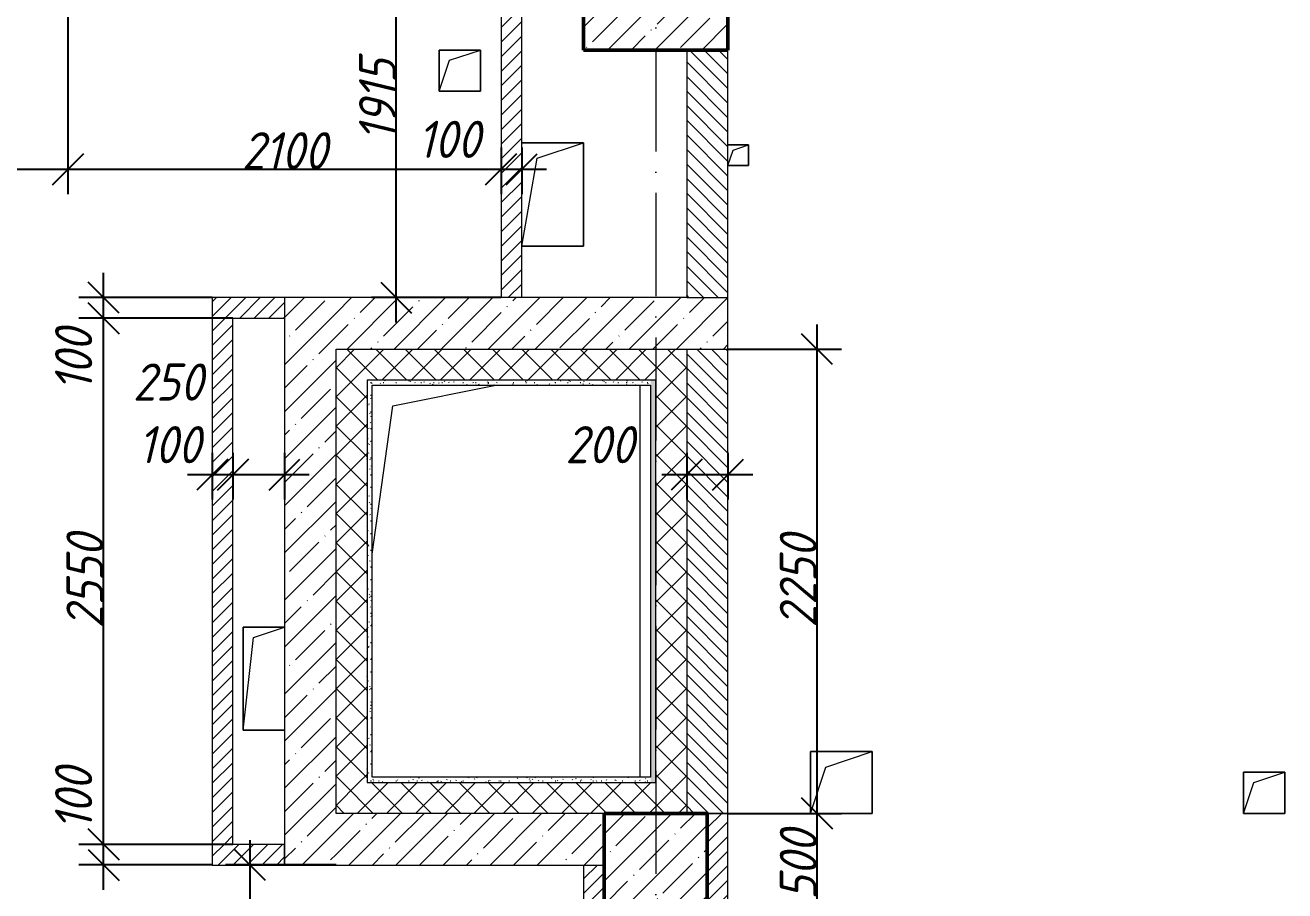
# Model space of a CAD drawing. Header units: millimetres. Extents: x -401725 to 250493, y 305116 to 802890.
# Drawn here: x -94908 to -88801, y 600023 to 604218 of the extents above; entities that cross this region are included whole.
import ezdxf

# ---------------------------------------------------------------- set-up
doc = ezdxf.new("R2010")
doc.units = ezdxf.units.MM
doc.linetypes.add('50_200_ШТРИХ_1Т_ш5_п1_п1_', pattern=[700, 500, -100, 0, -100])
for name, color, linetype, lineweight in [('A-____-____-DIMS', 7, 'Continuous', 9), ('A-FLOR-____-OTLN', 7, 'Continuous', 9), ('A-GENM-____-OTLN', 7, 'Continuous', 9), ('A-WALL-____-MCUT-3', 7, 'Continuous', 9), ('A-WALL-____-OTLN', 7, 'Continuous', 9), ('A-WALL-FNSH-MCUT-1', 7, 'Continuous', 9), ('S-COLS-____-MCUT', 7, 'Continuous', 50), ('S-COLS-____-OTLN', 7, 'Continuous', 9), ('S-GRID-____-OTLN-1', 7, '50_200_ШТРИХ_1Т_ш5_п1_п1_', 9)]:
    doc.layers.add(name, color=color, linetype=linetype, lineweight=lineweight)
for name, color, linetype, lineweight, true_color in [('A-WALL-____-MCUT-4', 7, 'Continuous', 13, 0x000000), ('A-WALL-____-MCUT-7', 7, 'Continuous', 9, 0x000000), ('A-WALL-____-PATT-2', 7, 'Continuous', 9, 0x787878), ('A-WALL-____-PATT-3', 9, 'Continuous', 9, 0x808080), ('A-WALL-____-PATT-4', 9, 'Continuous', 9, 0x808080), ('A-WALL-____-PATT-7', 7, 'Continuous', 9, 0x000000), ('A-WALL-FNSH-MCUT-3', 7, 'Continuous', 9, 0x000000)]:
    doc.layers.add(name, color=color, linetype=linetype, lineweight=lineweight, true_color=true_color)
doc.styles.add('ISOCPEUR_I_10', font='isocpeui.ttf', dxfattribs={"width": 0.9, "height": 180})
doc.styles.add('ISOCPEUR_I_14', font='isocpeui.ttf', dxfattribs={"width": 0.9, "height": 180})
doc.dimstyles.new('ISO-1_8_0_9К_СРЕДНИЙ_Кладочные_5', dxfattribs={"dimscale": 304.8, "dimtxt": 179.276612, "dimasz": 0.492126, "dimexe": 0.393701, "dimexo": 0, "dimgap": 0, "dimtad": 1, "dimdec": 3, "dimrnd": 0.001, "dimdsep": 46, "dimtxsty": 'ISOCPEUR_I_10', "dimblk1": 'OBLIQUE', "dimblk2": 'OBLIQUE', "dimsah": 1, "dimcen": 0.09, "dimdle": 0.393701, "dimazin": 0, "dimtfac": 1, "dimtdec": 4, "dimtix": 1, "dimtmove": 2, "dimatfit": 3, "dimfxl": 1, "dimtvp": 1, "dimtolj": 1, "dimtzin": 0, "dimarcsym": 2})
doc.dimstyles.new('ISO-1_8_0_9К_СРЕДНИЙ_Кладочные_6', dxfattribs={"dimscale": 304.8, "dimtxt": 179.276612, "dimasz": 0.492126, "dimexe": 0.393701, "dimexo": 0, "dimgap": 0, "dimtad": 1, "dimdec": 3, "dimrnd": 0.001, "dimdsep": 46, "dimtxsty": 'ISOCPEUR_I_14', "dimblk1": 'OBLIQUE', "dimblk2": 'OBLIQUE', "dimsah": 1, "dimcen": 0.09, "dimdle": 0.393701, "dimazin": 0, "dimtfac": 1, "dimtdec": 4, "dimtix": 1, "dimtmove": 0, "dimatfit": 3, "dimfxl": 1, "dimtvp": 1, "dimtolj": 1, "dimtzin": 0, "dimarcsym": 2})
pattern_1 = [(45, (-175000.74, 544716.51), (-114.04925, 114.04925), []), (45, (-174886.69, 544716.51), (-114.04925, 114.04925), [201.612, -40.322, 3.353, -36.97])]
pattern_2 = [(45, (-175000.736, 544716.51), (-35.35534, 35.35534), [])]
pattern_3 = [(135, (-175000.736, 544716.51), (-35.35534, -35.35534), [])]
pattern_4 = [(0, (-175000.736, 544716.51), (81.28, 20.32), [3.353, -57.607, 3.353, -57.607, -325.12]), (0, (-175000.736, 544716.51), (81.28, 20.32), [-121.92, 3.353, -118.567, 3.353, -57.607, -142.24]), (0, (-175000.736, 544716.51), (81.28, 20.32), [-304.8, 3.353, -37.287, 3.353, -98.247]), (120, (-174970.256, 544726.67), (-58.2376362, 60.230545), [3.353, -57.607, 3.353, -57.607, -325.12]), (120, (-174970.256, 544726.67), (-58.2376362, 60.230545), [-121.92, 3.353, -118.567, 3.353, -57.607, -142.24]), (120, (-174970.256, 544726.67), (-58.2376362, 60.230545), [-304.8, 3.353, -37.287, 3.353, -98.247]), (240, (-174960.096, 544767.31), (-23.0423638, -80.550545), [3.353, -57.607, 3.353, -57.607, -325.12]), (240, (-174960.096, 544767.31), (-23.0423638, -80.550545), [-121.92, 3.353, -118.567, 3.353, -57.607, -142.24]), (240, (-174960.096, 544767.31), (-23.0423638, -80.550545), [-304.8, 3.353, -37.287, 3.353, -98.247])]
pattern_5 = [(45, (-175000.74, 544716.51), (-70.71068, 70.71068), []), (135, (-175000.74, 544716.51), (-70.71068, -70.71068), [])]

# ---------------------------------------------------------------- blocks, each defined once
blk = doc.blocks.new('BSC_Колонна _Прямоугольная - 500х500-V51-АР1_Кладочный план 1 этажа в осях 1-64_Ю-ЯЯ')
at = {"layer": 'S-COLS-____-OTLN'}
h = blk.add_hatch(dxfattribs=at)
h.set_pattern_fill('FP_51', color=256, style=0, pattern_type=2)
h.set_pattern_definition([(45, (-83150, -55431.04), (-114.04925, 114.04925), []), (45, (-83035.95, -55431.04), (-114.04925, 114.04925), [201.613, -40.323, 3.353, -36.97])])
h.paths.add_polyline_path([(-93.7, -250), (250, -250), (250, 250), (-250, 250), (-250, -250)], flags=0)
at = {"layer": 'S-COLS-____-MCUT'}
for p, q in [((250, 250), (-250, 250)), ((-250, 250), (-250, -250)), ((250, -250), (250, 250)), ((-250, -250), (250, -250))]:
    blk.add_line(p, q, dxfattribs=at)
blk = doc.blocks.new('BSC_Колонна _Прямоугольная - 500х700-V158-АР1_Кладочный план 1 этажа в осях 1-64_Ю-ЯЯ')
at = {"layer": 'S-COLS-____-OTLN'}
h = blk.add_hatch(dxfattribs=at)
h.set_pattern_fill('FP_163', color=256, style=0, pattern_type=2)
h.set_pattern_definition([(315, (-59631.04, 83150), (114.04925, 114.04925), []), (315, (-59631.04, 83035.95), (114.04925, 114.04925), [201.613, -40.323, 3.353, -36.97])])
h.paths.add_polyline_path([(-250, 350), (-250, -350), (250, -350), (250, 350)], flags=0)
at = {"layer": 'S-COLS-____-MCUT'}
for p, q in [((250, 350), (-250, 350)), ((-250, 350), (-250, -350)), ((250, -350), (250, 350)), ((-250, -350), (250, -350))]:
    blk.add_line(p, q, dxfattribs=at)
blk = doc.blocks.new('AR_Отверстие прямоугольное _в плите_ - AR_Отверстие прямоугольное _в плите_-30229458-АР1_Кладочный план 1 этажа в осях 1-64_Ю-ЯЯ')
at = {"layer": 'A-GENM-____-OTLN'}
for p, q in [((100, 250), (-100, 250)), ((-100, 250), (-100, -250)), ((-50, 200), (100, 250)), ((-100, -250), (-50, 200)), ((-100, -250), (100, -250))]:
    blk.add_line(p, q, dxfattribs=at)
blk = doc.blocks.new('AR_Отверстие прямоугольное _в плите_ - AR_Отверстие прямоугольное _в плите_-30459333-АР1_Кладочный план 1 этажа в осях 1-64_Ю-ЯЯ')
at = {"layer": 'A-GENM-____-OTLN'}
for p, q in [((150, 250), (-150, 250)), ((-75, 175), (150, 250)), ((150, -250), (150, 250)), ((-150, -250), (-75, 175)), ((-150, -250), (150, -250))]:
    blk.add_line(p, q, dxfattribs=at)
blk = doc.blocks.new('AR_Отверстие прямоугольное _в плите_ - AR_Отверстие прямоугольное _в плите_-30459597-АР1_Кладочный план 1 этажа в осях 1-64_Ю-ЯЯ')
at = {"layer": 'A-GENM-____-OTLN'}
for p, q in [((100, 100), (-100, 100)), ((-100, 100), (-100, -100)), ((-50, 50), (100, 100)), ((100, -100), (100, 100)), ((-100, -100), (-50, 50)), ((-100, -100), (100, -100))]:
    blk.add_line(p, q, dxfattribs=at)
blk = doc.blocks.new('AR_Отверстие прямоугольное _в плите_ - AR_Отверстие прямоугольное _в плите_-30459689-АР1_Кладочный план 1 этажа в осях 1-64_Ю-ЯЯ')
at = {"layer": 'A-GENM-____-OTLN'}
for p, q in [((150, 150), (-150, 150)), ((-150, 150), (-150, -150)), ((-75, 75), (150, 150)), ((150, -150), (150, 150)), ((-150, -150), (-75, 75)), ((-150, -150), (150, -150))]:
    blk.add_line(p, q, dxfattribs=at)
blk = doc.blocks.new('AR_Отверстие прямоугольное _в плите_ - AR_Отверстие прямоугольное _в плите_-30459871-АР1_Кладочный план 1 этажа в осях 1-64_Ю-ЯЯ')
at = {"layer": 'A-GENM-____-OTLN'}
for p, q in [((50, 50), (-50, 50)), ((-50, -50), (-25, 25)), ((-25, 25), (50, 50)), ((50, -50), (50, 50)), ((-50, -50), (50, -50))]:
    blk.add_line(p, q, dxfattribs=at)
blk = doc.blocks.new('AR_Отверстие прямоугольное _в плите_ - AR_Отверстие прямоугольное _в плите_-30552518-АР1_Кладочный план 1 этажа в осях 1-64_Ю-ЯЯ')
at = {"layer": 'A-GENM-____-OTLN'}
for p, q in [((-550, 850), (-50, 950)), ((-650, 131.8), (-550, 850))]:
    blk.add_line(p, q, dxfattribs=at)
blk = doc.blocks.new('_Oblique')
at = {"color": 0, "linetype": 'ByBlock', "lineweight": -2}
blk.add_line((-0.5, -0.5), (0.5, 0.5), dxfattribs=at)
blk = doc.blocks.new('*D12706')
at = {"layer": 'A-____-____-DIMS', "color": 0, "lineweight": -2, "transparency": 16777216}
for p, q in [((-93109.3, 602777.6), (-93109.3, 604932.6)), ((-93239.8, 604812.6), (-92989.3, 604812.6)), ((-92600.7, 602897.6), (-93229.3, 602897.6))]:
    blk.add_line(p, q, dxfattribs=at)
at = {"layer": 'Defpoints', "color": 0, "transparency": 16777216}
for p in [(-93239.8, 604812.6), (-93109.3, 604812.6), (-92600.7, 602897.6)]:
    blk.add_point(p, dxfattribs=at)
at = {"layer": 'A-____-____-DIMS', "color": 0, "lineweight": -2, "transparency": 16777216, "xscale": 150, "yscale": 150, "zscale": 150}
for p, rotation in [((-93109.3, 604812.6), 90), ((-93109.3, 602897.6), 270)]:
    blk.add_blockref('_Oblique', p, dxfattribs=dict(at, rotation=rotation))
at = {"layer": 'A-____-____-DIMS', "color": 0, "transparency": 16777216, "insert": (-93199.3, 603855.1), "char_height": 180, "width": 463.361, "attachment_point": 5, "rotation": 90, "style": 'ISOCPEUR_I_14'}
blk.add_mtext('\\A1;1915', dxfattribs=at)
blk = doc.blocks.new('*D13037')
at = {"layer": 'A-____-____-DIMS', "color": 0, "lineweight": -2, "transparency": 16777216}
for p, q in [((-94000.7, 602145.7), (-94000.7, 601919.6)), ((-93900.7, 602145.7), (-93900.7, 601919.6)), ((-94120.7, 602039.6), (-93780.7, 602039.6))]:
    blk.add_line(p, q, dxfattribs=at)
at = {"layer": 'Defpoints', "color": 0, "transparency": 16777216}
for p in [(-94000.7, 602145.7), (-93900.7, 602145.7), (-93900.7, 602039.6)]:
    blk.add_point(p, dxfattribs=at)
at = {"layer": 'A-____-____-DIMS', "color": 0, "lineweight": -2, "transparency": 16777216, "xscale": 150, "yscale": 150, "zscale": 150, "rotation": 180}
blk.add_blockref('_Oblique', (-94000.7, 602039.6), dxfattribs=at)
at = {"layer": 'A-____-____-DIMS', "color": 0, "lineweight": -2, "transparency": 16777216, "xscale": 150, "yscale": 150, "zscale": 150}
blk.add_blockref('_Oblique', (-93900.7, 602039.6), dxfattribs=at)
at = {"layer": 'A-____-____-DIMS', "color": 0, "transparency": 16777216, "insert": (-94360.2, 602274.8), "char_height": 180, "width": 368.207, "attachment_point": 1, "line_spacing_factor": 1.149209, "style": 'ISOCPEUR_I_10'}
blk.add_mtext('\\A1;100', dxfattribs=at)
blk = doc.blocks.new('*D13038')
at = {"layer": 'A-____-____-DIMS', "color": 0, "lineweight": -2, "transparency": 16777216}
for p, q in [((-93900.7, 602145.7), (-93900.7, 601919.6)), ((-93650.7, 602145.7), (-93650.7, 601919.6)), ((-94020.7, 602039.6), (-93530.7, 602039.6))]:
    blk.add_line(p, q, dxfattribs=at)
at = {"layer": 'Defpoints', "color": 0, "transparency": 16777216}
for p in [(-93900.7, 602145.7), (-93650.7, 602145.7), (-93650.7, 602039.6)]:
    blk.add_point(p, dxfattribs=at)
at = {"layer": 'A-____-____-DIMS', "color": 0, "lineweight": -2, "transparency": 16777216, "xscale": 150, "yscale": 150, "zscale": 150, "rotation": 180}
blk.add_blockref('_Oblique', (-93900.7, 602039.6), dxfattribs=at)
at = {"layer": 'A-____-____-DIMS', "color": 0, "lineweight": -2, "transparency": 16777216, "xscale": 150, "yscale": 150, "zscale": 150}
blk.add_blockref('_Oblique', (-93650.7, 602039.6), dxfattribs=at)
at = {"layer": 'A-____-____-DIMS', "color": 0, "transparency": 16777216, "insert": (-94385.9, 602578.3), "char_height": 180, "width": 409.578, "attachment_point": 1, "line_spacing_factor": 1.149209, "style": 'ISOCPEUR_I_10'}
blk.add_mtext('\\A1;250', dxfattribs=at)
blk = doc.blocks.new('*D13039')
at = {"layer": 'A-____-____-DIMS', "color": 0, "lineweight": -2, "transparency": 16777216}
for p, q in [((-94528.1, 600027.6), (-94528.1, 600367.6)), ((-93900.7, 600247.6), (-94648.1, 600247.6)), ((-94000.7, 600147.6), (-94648.1, 600147.6))]:
    blk.add_line(p, q, dxfattribs=at)
at = {"layer": 'Defpoints', "color": 0, "transparency": 16777216}
for p in [(-94528.1, 600247.6), (-93900.7, 600247.6), (-94000.7, 600147.6)]:
    blk.add_point(p, dxfattribs=at)
at = {"layer": 'A-____-____-DIMS', "color": 0, "lineweight": -2, "transparency": 16777216, "xscale": 150, "yscale": 150, "zscale": 150}
for p, rotation in [((-94528.1, 600247.6), 90), ((-94528.1, 600147.6), 270)]:
    blk.add_blockref('_Oblique', p, dxfattribs=dict(at, rotation=rotation))
at = {"layer": 'A-____-____-DIMS', "color": 0, "transparency": 16777216, "insert": (-94763.2, 600316.2), "char_height": 180, "width": 368.207, "attachment_point": 1, "rotation": 90, "line_spacing_factor": 1.149209, "style": 'ISOCPEUR_I_10'}
blk.add_mtext('\\A1;100', dxfattribs=at)
blk = doc.blocks.new('*D13040')
at = {"layer": 'A-____-____-DIMS', "color": 0, "lineweight": -2, "transparency": 16777216}
for p, q in [((-94528.1, 600127.6), (-94528.1, 602917.6)), ((-93900.7, 602797.6), (-94648.1, 602797.6)), ((-93900.7, 600247.6), (-94648.1, 600247.6))]:
    blk.add_line(p, q, dxfattribs=at)
at = {"layer": 'Defpoints', "color": 0, "transparency": 16777216}
for p in [(-94528.1, 602797.6), (-93900.7, 602797.6), (-93900.7, 600247.6)]:
    blk.add_point(p, dxfattribs=at)
at = {"layer": 'A-____-____-DIMS', "color": 0, "lineweight": -2, "transparency": 16777216, "xscale": 150, "yscale": 150, "zscale": 150}
for p, rotation in [((-94528.1, 602797.6), 90), ((-94528.1, 600247.6), 270)]:
    blk.add_blockref('_Oblique', p, dxfattribs=dict(at, rotation=rotation))
at = {"layer": 'A-____-____-DIMS', "color": 0, "transparency": 16777216, "insert": (-94618.1, 601522.6), "char_height": 180, "width": 546.104, "attachment_point": 5, "rotation": 90, "style": 'ISOCPEUR_I_14'}
blk.add_mtext('\\A1;2550', dxfattribs=at)
blk = doc.blocks.new('*D13041')
at = {"layer": 'A-____-____-DIMS', "color": 0, "lineweight": -2, "transparency": 16777216}
for p, q in [((-94528.1, 602677.6), (-94528.1, 603017.6)), ((-94000.7, 602897.6), (-94648.1, 602897.6)), ((-93900.7, 602797.6), (-94648.1, 602797.6))]:
    blk.add_line(p, q, dxfattribs=at)
at = {"layer": 'Defpoints', "color": 0, "transparency": 16777216}
for p in [(-94528.1, 602897.6), (-94000.7, 602897.6), (-93900.7, 602797.6)]:
    blk.add_point(p, dxfattribs=at)
at = {"layer": 'A-____-____-DIMS', "color": 0, "lineweight": -2, "transparency": 16777216, "xscale": 150, "yscale": 150, "zscale": 150}
for p, rotation in [((-94528.1, 602897.6), 90), ((-94528.1, 602797.6), 270)]:
    blk.add_blockref('_Oblique', p, dxfattribs=dict(at, rotation=rotation))
at = {"layer": 'A-____-____-DIMS', "color": 0, "transparency": 16777216, "insert": (-94763.2, 602443.9), "char_height": 180, "width": 368.207, "attachment_point": 1, "rotation": 90, "line_spacing_factor": 1.149209, "style": 'ISOCPEUR_I_10'}
blk.add_mtext('\\A1;100', dxfattribs=at)
blk = doc.blocks.new('*D13043')
at = {"layer": 'A-____-____-DIMS', "color": 0, "lineweight": -2, "transparency": 16777216}
for p, q in [((-91069.5, 602767.6), (-91069.5, 600277.6)), ((-91500.7, 602647.6), (-90949.5, 602647.6)), ((-91500.7, 600397.6), (-90949.5, 600397.6))]:
    blk.add_line(p, q, dxfattribs=at)
at = {"layer": 'Defpoints', "color": 0, "transparency": 16777216}
for p in [(-91500.7, 602647.6), (-91500.7, 600397.6), (-91069.5, 600397.6)]:
    blk.add_point(p, dxfattribs=at)
at = {"layer": 'A-____-____-DIMS', "color": 0, "lineweight": -2, "transparency": 16777216, "xscale": 150, "yscale": 150, "zscale": 150}
for p, rotation in [((-91069.5, 602647.6), 90), ((-91069.5, 600397.6), 270)]:
    blk.add_blockref('_Oblique', p, dxfattribs=dict(at, rotation=rotation))
at = {"layer": 'A-____-____-DIMS', "color": 0, "transparency": 16777216, "insert": (-91159.5, 601522.6), "char_height": 180, "width": 546.104, "attachment_point": 5, "rotation": 90, "style": 'ISOCPEUR_I_14'}
blk.add_mtext('\\A1;2250', dxfattribs=at)
blk = doc.blocks.new('*D13044')
at = {"layer": 'A-____-____-DIMS', "color": 0, "lineweight": -2, "transparency": 16777216}
for p, q in [((-91069.5, 600517.6), (-91069.5, 599777.6)), ((-91500.7, 600397.6), (-90949.5, 600397.6)), ((-91500.7, 599897.6), (-90949.5, 599897.6))]:
    blk.add_line(p, q, dxfattribs=at)
at = {"layer": 'Defpoints', "color": 0, "transparency": 16777216}
for p in [(-91500.7, 600397.6), (-91500.7, 599897.6), (-91069.5, 599897.6)]:
    blk.add_point(p, dxfattribs=at)
at = {"layer": 'A-____-____-DIMS', "color": 0, "lineweight": -2, "transparency": 16777216, "xscale": 150, "yscale": 150, "zscale": 150}
for p, rotation in [((-91069.5, 600397.6), 90), ((-91069.5, 599897.6), 270)]:
    blk.add_blockref('_Oblique', p, dxfattribs=dict(at, rotation=rotation))
at = {"layer": 'A-____-____-DIMS', "color": 0, "transparency": 16777216, "insert": (-91159.5, 600147.6), "char_height": 180, "width": 409.578, "attachment_point": 5, "rotation": 90, "style": 'ISOCPEUR_I_14'}
blk.add_mtext('\\A1;500', dxfattribs=at)
blk = doc.blocks.new('*D13048')
at = {"layer": 'A-____-____-DIMS', "color": 0, "lineweight": -2, "transparency": 16777216}
for p, q in [((-91700.7, 602145.7), (-91700.7, 601919.6)), ((-91500.7, 602145.7), (-91500.7, 601919.6)), ((-91820.7, 602039.6), (-91380.7, 602039.6))]:
    blk.add_line(p, q, dxfattribs=at)
at = {"layer": 'Defpoints', "color": 0, "transparency": 16777216}
for p in [(-91700.7, 602145.7), (-91500.7, 602145.7), (-91500.7, 602039.6)]:
    blk.add_point(p, dxfattribs=at)
at = {"layer": 'A-____-____-DIMS', "color": 0, "lineweight": -2, "transparency": 16777216, "xscale": 150, "yscale": 150, "zscale": 150, "rotation": 180}
blk.add_blockref('_Oblique', (-91700.7, 602039.6), dxfattribs=at)
at = {"layer": 'A-____-____-DIMS', "color": 0, "lineweight": -2, "transparency": 16777216, "xscale": 150, "yscale": 150, "zscale": 150}
blk.add_blockref('_Oblique', (-91500.7, 602039.6), dxfattribs=at)
at = {"layer": 'A-____-____-DIMS', "color": 0, "transparency": 16777216, "insert": (-92289, 602274.8), "char_height": 180, "width": 409.578, "attachment_point": 1, "line_spacing_factor": 1.149209, "style": 'ISOCPEUR_I_10'}
blk.add_mtext('\\A1;200', dxfattribs=at)
blk = doc.blocks.new('*D13055')
at = {"layer": 'A-____-____-DIMS', "color": 0, "lineweight": -2, "transparency": 16777216}
for p, q in [((-93817.4, 597277.6), (-93817.4, 600267.6)), ((-93400.7, 600147.6), (-93937.4, 600147.6)), ((-93320.7, 597397.6), (-93937.4, 597397.6))]:
    blk.add_line(p, q, dxfattribs=at)
at = {"layer": 'Defpoints', "color": 0, "transparency": 16777216}
for p in [(-93817.4, 600147.6), (-93400.7, 600147.6), (-93320.7, 597397.6)]:
    blk.add_point(p, dxfattribs=at)
at = {"layer": 'A-____-____-DIMS', "color": 0, "lineweight": -2, "transparency": 16777216, "xscale": 150, "yscale": 150, "zscale": 150}
for p, rotation in [((-93817.4, 600147.6), 90), ((-93817.4, 597397.6), 270)]:
    blk.add_blockref('_Oblique', p, dxfattribs=dict(at, rotation=rotation))
at = {"layer": 'A-____-____-DIMS', "color": 0, "transparency": 16777216, "insert": (-93908.6, 598772.6), "char_height": 180, "width": 546.104, "attachment_point": 5, "rotation": 90, "style": 'ISOCPEUR_I_14'}
blk.add_mtext('\\A1;2750', dxfattribs=at)
blk = doc.blocks.new('*D13123')
at = {"layer": 'A-____-____-DIMS', "color": 0, "lineweight": -2, "transparency": 16777216}
for p, q in [((-94700.7, 604762.6), (-94700.7, 603399.4)), ((-96800.7, 604597.6), (-96800.7, 603399.4)), ((-96920.7, 603519.4), (-94580.7, 603519.4))]:
    blk.add_line(p, q, dxfattribs=at)
at = {"layer": 'Defpoints', "color": 0, "transparency": 16777216}
for p in [(-94700.7, 604762.6), (-96800.7, 604597.6), (-94700.7, 603519.4)]:
    blk.add_point(p, dxfattribs=at)
at = {"layer": 'A-____-____-DIMS', "color": 0, "lineweight": -2, "transparency": 16777216, "xscale": 150, "yscale": 150, "zscale": 150, "rotation": 180}
blk.add_blockref('_Oblique', (-96800.7, 603519.4), dxfattribs=at)
at = {"layer": 'A-____-____-DIMS', "color": 0, "lineweight": -2, "transparency": 16777216, "xscale": 150, "yscale": 150, "zscale": 150}
blk.add_blockref('_Oblique', (-94700.7, 603519.4), dxfattribs=at)
at = {"layer": 'A-____-____-DIMS', "color": 0, "transparency": 16777216, "insert": (-95750.7, 603609.4), "char_height": 180, "width": 504.733, "attachment_point": 5, "style": 'ISOCPEUR_I_14'}
blk.add_mtext('\\A1;2100', dxfattribs=at)
blk = doc.blocks.new('*D13124')
at = {"layer": 'A-____-____-DIMS', "color": 0, "lineweight": -2, "transparency": 16777216}
for p, q in [((-94700.7, 604762.6), (-94700.7, 603399.4)), ((-92600.7, 603625.5), (-92600.7, 603399.4)), ((-94820.7, 603519.4), (-92480.7, 603519.4))]:
    blk.add_line(p, q, dxfattribs=at)
at = {"layer": 'Defpoints', "color": 0, "transparency": 16777216}
for p in [(-94700.7, 604762.6), (-92600.7, 603625.5), (-92600.7, 603519.4)]:
    blk.add_point(p, dxfattribs=at)
at = {"layer": 'A-____-____-DIMS', "color": 0, "lineweight": -2, "transparency": 16777216, "xscale": 150, "yscale": 150, "zscale": 150, "rotation": 180}
blk.add_blockref('_Oblique', (-94700.7, 603519.4), dxfattribs=at)
at = {"layer": 'A-____-____-DIMS', "color": 0, "lineweight": -2, "transparency": 16777216, "xscale": 150, "yscale": 150, "zscale": 150}
blk.add_blockref('_Oblique', (-92600.7, 603519.4), dxfattribs=at)
at = {"layer": 'A-____-____-DIMS', "color": 0, "transparency": 16777216, "insert": (-93650.7, 603609.4), "char_height": 180, "width": 504.733, "attachment_point": 5, "style": 'ISOCPEUR_I_14'}
blk.add_mtext('\\A1;2100', dxfattribs=at)
blk = doc.blocks.new('*D13125')
at = {"layer": 'A-____-____-DIMS', "color": 0, "lineweight": -2, "transparency": 16777216}
for p, q in [((-92600.7, 603625.5), (-92600.7, 603399.4)), ((-92500.7, 603625.5), (-92500.7, 603399.4)), ((-92720.7, 603519.4), (-92380.7, 603519.4))]:
    blk.add_line(p, q, dxfattribs=at)
at = {"layer": 'Defpoints', "color": 0, "transparency": 16777216}
for p in [(-92600.7, 603625.5), (-92500.7, 603625.5), (-92500.7, 603519.4)]:
    blk.add_point(p, dxfattribs=at)
at = {"layer": 'A-____-____-DIMS', "color": 0, "lineweight": -2, "transparency": 16777216, "xscale": 150, "yscale": 150, "zscale": 150, "rotation": 180}
blk.add_blockref('_Oblique', (-92600.7, 603519.4), dxfattribs=at)
at = {"layer": 'A-____-____-DIMS', "color": 0, "lineweight": -2, "transparency": 16777216, "xscale": 150, "yscale": 150, "zscale": 150}
blk.add_blockref('_Oblique', (-92500.7, 603519.4), dxfattribs=at)
at = {"layer": 'A-____-____-DIMS', "color": 0, "transparency": 16777216, "insert": (-93005.2, 603754.6), "char_height": 180, "width": 368.207, "attachment_point": 1, "line_spacing_factor": 1.149209, "style": 'ISOCPEUR_I_10'}
blk.add_mtext('\\A1;100', dxfattribs=at)

msp = doc.modelspace()

# ---------------------------------------------------------------- hatches: boundary and pattern name
at = {"layer": 'A-WALL-____-PATT-2'}
h = msp.add_hatch(dxfattribs=at)
h.set_pattern_fill('FP_2', color=256, style=0, pattern_type=2)
h.set_pattern_definition(pattern_1)
h.paths.add_polyline_path([(-93650.7357, 600147.5526), (-93400.7357, 600147.5526), (-93400.7357, 602897.5526), (-93650.7357, 602897.5526), (-93650.7357, 600326.9842)], flags=0)
h = msp.add_hatch(dxfattribs=at)
h.set_pattern_fill('FP_2', color=256, style=0, pattern_type=2)
h.set_pattern_definition(pattern_1)
h.paths.add_polyline_path([(-91500.7357, 602647.5526), (-91500.7357, 602897.5526), (-93400.7357, 602897.5526), (-93400.7357, 602647.5526), (-91944.4573, 602647.5526)], flags=0)
h = msp.add_hatch(dxfattribs=at)
h.set_pattern_fill('FP_1', color=256, style=0, pattern_type=2)
h.set_pattern_definition(pattern_5)
h.paths.add_polyline_path([(-93400.7357, 600547.5526), (-93250.7357, 600547.5526), (-93250.7357, 602647.5526), (-93400.7357, 602647.5526), (-93400.7357, 600572.5526)], flags=0)
h = msp.add_hatch(dxfattribs=at)
h.set_pattern_fill('FP_1', color=256, style=0, pattern_type=2)
h.set_pattern_definition(pattern_5)
h.paths.add_polyline_path([(-91850.7357, 602497.5526), (-91850.7357, 602647.5526), (-93250.7357, 602647.5526), (-93250.7357, 602497.5526), (-91875.7357, 602497.5526)], flags=0)
h = msp.add_hatch(dxfattribs=at)
h.set_pattern_fill('FP_1', color=256, style=0, pattern_type=2)
h.set_pattern_definition(pattern_5)
h.paths.add_polyline_path([(-91850.7357, 600397.5526), (-91700.7357, 600397.5526), (-91700.7357, 602647.5526), (-91850.7357, 602647.5526), (-91850.7357, 600547.5526)], flags=0)
h = msp.add_hatch(dxfattribs=at)
h.set_pattern_fill('FP_1', color=256, style=0, pattern_type=2)
h.set_pattern_definition(pattern_5)
h.paths.add_polyline_path([(-91875.7357, 600397.5526), (-91850.7357, 600397.5526), (-91850.7357, 600547.5526), (-93400.7357, 600547.5526), (-93400.7357, 600397.5526), (-91944.4573, 600397.5526)], flags=0)
h = msp.add_hatch(dxfattribs=at)
h.set_pattern_fill('FP_2', color=256, style=0, pattern_type=2)
h.set_pattern_definition(pattern_1)
h.paths.add_polyline_path([(-92100.7357, 600147.5526), (-92100.7357, 600397.5526), (-93400.7357, 600397.5526), (-93400.7357, 600147.5526)], flags=0)
at = {"layer": 'A-WALL-____-PATT-3'}
h = msp.add_hatch(dxfattribs=at)
h.set_pattern_fill('FP_6', color=256, style=0, pattern_type=2)
h.set_pattern_definition(pattern_3)
h.paths.add_polyline_path([(-91700.7357, 602897.5526), (-91500.7357, 602897.5526), (-91500.7357, 604097.2051), (-91700.7357, 604097.2051), (-91700.7357, 603555.9544)], flags=0)
h = msp.add_hatch(dxfattribs=at)
h.set_pattern_fill('FP_6', color=256, style=0, pattern_type=2)
h.set_pattern_definition(pattern_3)
h.paths.add_polyline_path([(-91500.7357, 600397.2051), (-91500.7357, 602647.5526), (-91700.7357, 602647.5526), (-91700.7357, 600397.5526), (-91600.7357, 600397.2051)], flags=0)
at = {"layer": 'A-WALL-____-PATT-4'}
h = msp.add_hatch(dxfattribs=at)
h.set_pattern_fill('FP_5', color=256, style=0, pattern_type=2)
h.set_pattern_definition(pattern_2)
h.paths.add_polyline_path([(-92600.7357, 602897.5526), (-92500.7357, 602897.5526), (-92500.7357, 604812.5526), (-92600.7357, 604812.5526), (-92600.7357, 603555.9544)], flags=0)
h = msp.add_hatch(dxfattribs=at)
h.set_pattern_fill('FP_5', color=256, style=0, pattern_type=2)
h.set_pattern_definition(pattern_2)
h.paths.add_polyline_path([(-94000.7357, 600247.5526), (-93900.7357, 600247.5526), (-93900.7357, 602897.5526), (-94000.7357, 602897.5526), (-94000.7357, 601941.4693)], flags=0)
h = msp.add_hatch(dxfattribs=at)
h.set_pattern_fill('FP_5', color=256, style=0, pattern_type=2)
h.set_pattern_definition(pattern_2)
h.paths.add_polyline_path([(-93711.9216, 602797.5526), (-93650.7357, 602797.5526), (-93650.7357, 602897.5526), (-93900.7357, 602897.5526), (-93900.7357, 602797.5526)], flags=0)
h = msp.add_hatch(dxfattribs=at)
h.set_pattern_fill('FP_5', color=256, style=0, pattern_type=2)
h.set_pattern_definition(pattern_2)
h.paths.add_polyline_path([(-91500.7357, 599897.5526), (-91500.7357, 600397.5526), (-91600.7357, 600397.5526), (-91600.7357, 599897.5526)], flags=0)
h = msp.add_hatch(dxfattribs=at)
h.set_pattern_fill('FP_5', color=256, style=0, pattern_type=2)
h.set_pattern_definition(pattern_2)
h.paths.add_polyline_path([(-93711.9216, 600147.5526), (-93650.6369, 600147.5526), (-93650.6369, 600247.5526), (-94000.7357, 600247.5526), (-94000.7357, 600147.5526)], flags=0)
h = msp.add_hatch(dxfattribs=at)
h.set_pattern_fill('FP_5', color=256, style=0, pattern_type=2)
h.set_pattern_definition(pattern_2)
h.paths.add_polyline_path([(-92200.7357, 597397.5526), (-92100.7357, 597397.5526), (-92100.7357, 600147.5526), (-92200.7357, 600147.5526), (-92200.7357, 598712.499)], flags=0)
at = {"layer": 'A-WALL-____-PATT-7'}
h = msp.add_hatch(dxfattribs=at)
h.set_pattern_fill('FP_187', color=256, style=0, pattern_type=2)
h.set_pattern_definition(pattern_4)
h.paths.add_polyline_path([(-93250.7357, 600572.5526), (-93225.7357, 600572.5526), (-93225.7357, 602497.5526), (-93250.7357, 602497.5526), (-93250.7357, 601941.4693)], flags=0)
h = msp.add_hatch(dxfattribs=at)
h.set_pattern_fill('FP_187', color=256, style=0, pattern_type=2)
h.set_pattern_definition(pattern_4)
h.paths.add_polyline_path([(-93225.7357, 602472.5526), (-91875.7357, 602472.5526), (-91875.7357, 602497.5526), (-93225.7357, 602497.5526)], flags=0)
h = msp.add_hatch(dxfattribs=at)
h.set_pattern_fill('FP_187', color=256, style=0, pattern_type=2)
h.set_pattern_definition(pattern_4)
h.paths.add_polyline_path([(-91875.7357, 600547.5526), (-91850.7357, 600547.5526), (-91850.7357, 602497.5526), (-91875.7357, 602497.5526), (-91875.7357, 600572.5526)], flags=0)
h = msp.add_hatch(dxfattribs=at)
h.set_pattern_fill('FP_187', color=256, style=0, pattern_type=2)
h.set_pattern_definition(pattern_4)
h.paths.add_polyline_path([(-91944.4573, 600547.5526), (-91875.7357, 600547.5526), (-91875.7357, 600572.5526), (-93250.7357, 600572.5526), (-93250.7357, 600547.5526)], flags=0)

# ---------------------------------------------------------------- linework, layer by layer
at = {"layer": 'A-FLOR-____-OTLN'}
for p, q in [((-92900.7357, 604097.5526), (-92700.7357, 604097.5526)), ((-92900.7357, 603897.5526), (-92900.7357, 604097.5526)), ((-92700.7357, 604097.5526), (-92700.7357, 603897.5526)), ((-92700.7357, 603897.5526), (-92900.7357, 603897.5526)), ((-92500.7357, 603647.5526), (-92200.7357, 603647.5526)), ((-92200.7357, 603647.5526), (-92200.7357, 603147.5526)), ((-91500.7357, 603637.5526), (-91400.7357, 603637.5526)), ((-91400.7357, 603637.5526), (-91400.7357, 603537.5526)), ((-91400.7357, 603537.5526), (-91500.7357, 603537.5526)), ((-92200.7357, 603147.5526), (-92500.7357, 603147.5526)), ((-93850.7357, 601300.4283), (-93650.7357, 601300.4283)), ((-93850.7357, 600800.4283), (-93850.7357, 601300.4283)), ((-93650.7357, 600800.4283), (-93850.7357, 600800.4283)), ((-91100.7357, 600697.5526), (-90800.7357, 600697.5526)), ((-91100.7357, 600397.5526), (-91100.7357, 600697.5526)), ((-90800.7357, 600697.5526), (-90800.7357, 600397.5526)), ((-89000.7357, 600597.5526), (-88800.7357, 600597.5526)), ((-89000.7357, 600397.5526), (-89000.7357, 600597.5526)), ((-88800.7357, 600597.5526), (-88800.7357, 600397.5526)), ((-90800.7357, 600397.5526), (-91100.7357, 600397.5526)), ((-88800.7357, 600397.5526), (-89000.7357, 600397.5526))]:
    msp.add_line(p, q, dxfattribs=at)
at = {"layer": 'A-WALL-____-MCUT-3'}
for p, q in [((-93650.7357, 602897.5526), (-93650.7357, 600147.5526)), ((-91700.7357, 602897.5526), (-93650.7357, 602897.5526)), ((-91500.7357, 602647.5526), (-91500.7357, 602897.5526)), ((-93400.7357, 600397.5526), (-93400.7357, 602647.5526)), ((-93400.7357, 602647.5526), (-91500.7357, 602647.5526)), ((-92100.7357, 600397.5526), (-93400.7357, 600397.5526)), ((-93650.7357, 600147.5526), (-92100.7357, 600147.5526))]:
    msp.add_line(p, q, dxfattribs=at)
at = {"layer": 'A-WALL-____-MCUT-4'}
for p, q in [((-91700.7357, 604097.2051), (-91700.7357, 602897.5526)), ((-91500.7357, 604097.2051), (-91700.7357, 604097.2051)), ((-91500.7357, 602897.5526), (-91500.7357, 604097.2051)), ((-91700.7357, 602897.5526), (-91500.7357, 602897.5526)), ((-91700.7357, 602647.5526), (-91700.7357, 600397.5526)), ((-91500.7357, 600397.2051), (-91500.7357, 602647.5526)), ((-91600.7357, 600397.2051), (-91500.7357, 600397.2051))]:
    msp.add_line(p, q, dxfattribs=at)
at = {"layer": 'A-WALL-____-MCUT-7'}
for p, q in [((-93250.7357, 602497.5526), (-93250.7357, 600547.5526)), ((-91850.7357, 602497.5526), (-93250.7357, 602497.5526)), ((-91850.7357, 600547.5526), (-91850.7357, 602497.5526)), ((-93250.7357, 600547.5526), (-91850.7357, 600547.5526))]:
    msp.add_line(p, q, dxfattribs=at)
at = {"layer": 'A-WALL-____-OTLN'}
msp.add_line((-91925.7357, 600572.5526), (-91925.7357, 602472.5526), dxfattribs=at)
at = {"layer": 'A-WALL-FNSH-MCUT-1'}
for p, q in [((-92500.7357, 602897.5526), (-92500.7357, 604912.5526)), ((-92600.7357, 604812.5526), (-92600.7357, 602897.5526)), ((-94000.7357, 602897.5526), (-94000.7357, 600147.5526)), ((-93650.7357, 602897.5526), (-94000.7357, 602897.5526)), ((-93900.7357, 600247.5526), (-93900.7357, 602797.5526)), ((-93900.7357, 602797.5526), (-93650.7357, 602797.5526)), ((-91500.7357, 600397.5526), (-91600.7357, 600397.5526)), ((-91500.7357, 599897.5526), (-91500.7357, 600397.2051)), ((-93650.6369, 600247.5526), (-93900.7357, 600247.5526)), ((-93650.6369, 600147.5526), (-93650.6369, 600247.5526)), ((-94000.7357, 600147.5526), (-93650.7357, 600147.5526)), ((-92200.7357, 600147.5526), (-92200.7357, 597397.5526))]:
    msp.add_line(p, q, dxfattribs=at)
at = {"layer": 'A-WALL-FNSH-MCUT-3'}
for p, q in [((-93225.7357, 600572.5526), (-93225.7357, 602472.5526)), ((-93225.7357, 602472.5526), (-91875.7357, 602472.5526)), ((-91875.7357, 602472.5526), (-91875.7357, 600572.5526)), ((-91875.7357, 600572.5526), (-93225.7357, 600572.5526))]:
    msp.add_line(p, q, dxfattribs=at)
at = {"layer": 'S-GRID-____-OTLN-1'}
msp.add_line((-91850.7357, 635609.362), (-91850.7357, 584985.5274), dxfattribs=at)

# ---------------------------------------------------------------- block references
at = {"layer": 'A-GENM-____-OTLN'}
for name, p in [('AR_Отверстие прямоугольное _в плите_ - AR_Отверстие прямоугольное _в плите_-30459597-АР1_Кладочный план 1 этажа в осях 1-64_Ю-ЯЯ', (-92800.7357, 603997.5526)), ('AR_Отверстие прямоугольное _в плите_ - AR_Отверстие прямоугольное _в плите_-30459333-АР1_Кладочный план 1 этажа в осях 1-64_Ю-ЯЯ', (-92350.7357, 603397.5526)), ('AR_Отверстие прямоугольное _в плите_ - AR_Отверстие прямоугольное _в плите_-30459871-АР1_Кладочный план 1 этажа в осях 1-64_Ю-ЯЯ', (-91450.7357, 603587.5526)), ('AR_Отверстие прямоугольное _в плите_ - AR_Отверстие прямоугольное _в плите_-30552518-АР1_Кладочный план 1 этажа в осях 1-64_Ю-ЯЯ', (-92575.7357, 601522.5526)), ('AR_Отверстие прямоугольное _в плите_ - AR_Отверстие прямоугольное _в плите_-30229458-АР1_Кладочный план 1 этажа в осях 1-64_Ю-ЯЯ', (-93750.7357, 601050.4283)), ('AR_Отверстие прямоугольное _в плите_ - AR_Отверстие прямоугольное _в плите_-30459689-АР1_Кладочный план 1 этажа в осях 1-64_Ю-ЯЯ', (-90950.7357, 600547.5526)), ('AR_Отверстие прямоугольное _в плите_ - AR_Отверстие прямоугольное _в плите_-30459597-АР1_Кладочный план 1 этажа в осях 1-64_Ю-ЯЯ', (-88900.7357, 600497.5526))]:
    msp.add_blockref(name, p, dxfattribs=at)
at = {"layer": 'S-COLS-____-OTLN', "rotation": 89.9999999999999}
msp.add_blockref('BSC_Колонна _Прямоугольная - 500х700-V158-АР1_Кладочный план 1 этажа в осях 1-64_Ю-ЯЯ', (-91850.7357, 604347.5526), dxfattribs=at)
at = {"layer": 'S-COLS-____-OTLN'}
msp.add_blockref('BSC_Колонна _Прямоугольная - 500х500-V51-АР1_Кладочный план 1 этажа в осях 1-64_Ю-ЯЯ', (-91850.7357, 600147.5526), dxfattribs=at)

# ---------------------------------------------------------------- dimensions: what is measured, and where the dimension line sits
at = {"layer": 'A-____-____-DIMS'}
for base, p1, p2, override, picture, middle in [((-93109.3374, 604812.5526), (-92600.7357, 602897.5526), (-93239.7937, 604812.5526), {"dimpost": '<>', "dimfxl": 2018.816504}, '*D12706', (-93199.3374, 603855.0526)), ((-94528.0806, 602797.5526), (-93900.7357, 600247.5526), (-93900.7357, 602797.5526), {"dimpost": '<>', "dimfxl": 2550}, '*D13040', (-94618.0806, 601522.5526)), ((-91069.548, 600397.5526), (-91500.7357, 602647.5526), (-91500.7357, 600397.5526), {"dimpost": '<>', "dimfxl": 2250}, '*D13043', (-91159.548, 601522.5526)), ((-91069.548, 599897.5526), (-91500.7357, 600397.5526), (-91500.7357, 599897.5526), {"dimpost": '<>', "dimfxl": 500}, '*D13044', (-91159.548, 600147.5526)), ((-93817.398, 600147.5526), (-93320.7357, 597397.5526), (-93400.7357, 600147.5526), {"dimpost": '<>', "dimfxl": 2751.16339}, '*D13055', (-93908.5571, 598772.5526))]:
    dim = msp.add_linear_dim(base=base, p1=p1, p2=p2, angle=90, dimstyle='ISO-1_8_0_9К_СРЕДНИЙ_Кладочные_6', override=override, dxfattribs=at)
    dim.commit()
    dim.dimension.update_dxf_attribs({"geometry": picture, "text_midpoint": middle})
for base, p1, p2, override, picture, middle in [((-94700.7357, 603519.3951), (-96800.7357, 604597.5526), (-94700.7357, 604762.5526), {"dimpost": '<>', "dimfxl": 2106.472169}, '*D13123', (-95750.7357, 603609.3951)), ((-92600.7357, 603519.3951), (-94700.7357, 604762.5526), (-92600.7357, 603625.4612), {"dimpost": '<>', "dimfxl": 2388.090641}, '*D13124', (-93650.7357, 603609.3951))]:
    dim = msp.add_linear_dim(base=base, p1=p1, p2=p2, dimstyle='ISO-1_8_0_9К_СРЕДНИЙ_Кладочные_6', override=override, dxfattribs=at)
    dim.commit()
    dim.dimension.update_dxf_attribs({"geometry": picture, "text_midpoint": middle})
for base, p1, p2, override, picture, middle in [((-92500.7357, 603519.3951), (-92600.7357, 603625.4612), (-92500.7357, 603625.4612), {"dimpost": '<>', "dimfxl": 100}, '*D13125', (-92821.1328, 603634.5572)), ((-93650.7357, 602039.6372), (-93900.7357, 602145.7032), (-93650.7357, 602145.7032), {"dimpost": '<>', "dimfxl": 250}, '*D13038', (-94181.1098, 602458.3376)), ((-93900.7357, 602039.6372), (-94000.7357, 602145.7032), (-93900.7357, 602145.7032), {"dimpost": '<>', "dimfxl": 100}, '*D13037', (-94176.0781, 602154.7992)), ((-91500.7357, 602039.6372), (-91700.7357, 602145.7032), (-91500.7357, 602145.7032), {"dimpost": '<>', "dimfxl": 200}, '*D13048', (-92084.2478, 602154.7992))]:
    dim = msp.add_linear_dim(base=base, p1=p1, p2=p2, dimstyle='ISO-1_8_0_9К_СРЕДНИЙ_Кладочные_5', override=override, dxfattribs=at)
    dim.commit()
    dim.dimension.update_dxf_attribs({"geometry": picture, "text_midpoint": middle, "dimtype": 160})
for base, p1, p2, picture, middle in [((-94528.0806, 602897.5526), (-93900.7357, 602797.5526), (-94000.7357, 602897.5526), '*D13041', (-94643.2426, 602627.9666)), ((-94528.0806, 600247.5526), (-94000.7357, 600147.5526), (-93900.7357, 600247.5526), '*D13039', (-94643.2426, 600500.257))]:
    dim = msp.add_linear_dim(base=base, p1=p1, p2=p2, angle=90, dimstyle='ISO-1_8_0_9К_СРЕДНИЙ_Кладочные_5', override={"dimpost": '<>', "dimfxl": 141.421356}, dxfattribs=at)
    dim.commit()
    dim.dimension.update_dxf_attribs({"geometry": picture, "text_midpoint": middle, "dimtype": 160, "text_rotation": 90})

doc.saveas('drawing.dxf')
